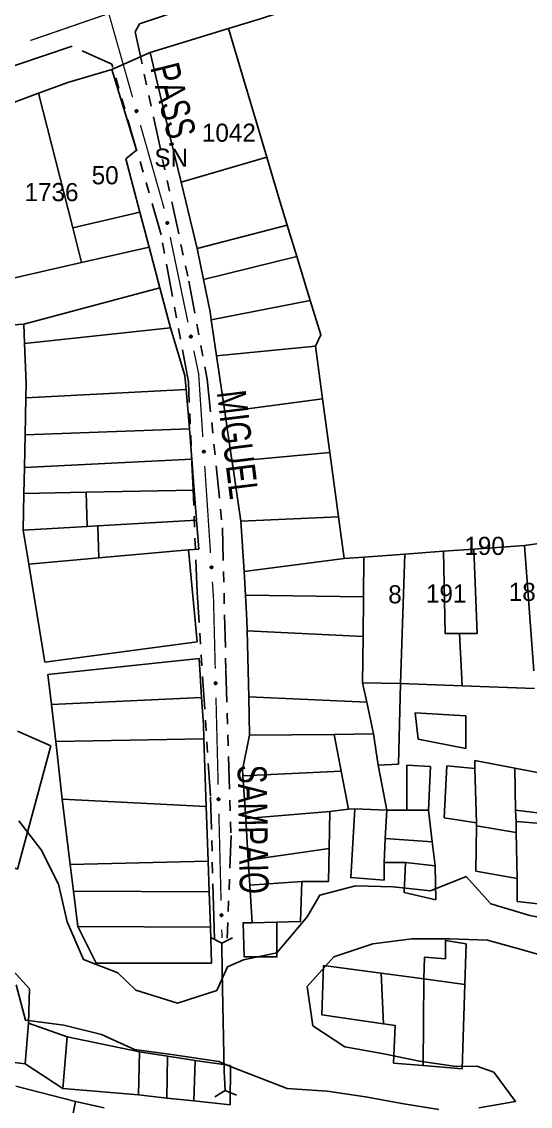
# Model space of a CAD drawing. Extents: x 201053 to 202535, y 4855063 to 4857394.
# Drawn here: x 201921.3 to 201991.5, y 4856941.5 to 4857091.1 of the extents above; entities that cross this region are included whole.
import ezdxf
from ezdxf.enums import TextEntityAlignment as Align

# ---------------------------------------------------------------- set-up
doc = ezdxf.new("R2010")
doc.units = 0
doc.header["$LTSCALE"] = 1.5
doc.header["$MEASUREMENT"] = 0
doc.linetypes.add('TRACO_25', pattern=[8, 3, -1, 1, -1, 1, -1])
for name, color, linetype in [('CD_MALHA_LOTES', 7, 'CONTINUOUS'), ('HD-CURSO-PERENE', 170, 'CONTINUOUS'), ('RU-QUADRA', 210, 'CONTINUOUS'), ('SV-EIXO-RUA-PAV', 20, 'CONTINUOUS'), ('SV-ESTIVAS', 7, 'CONTINUOUS'), ('SV-RUA-NAO-PAV', 7, 'CONTINUOUS'), ('SV-RUA-PAVIM', 7, 'CONTINUOUS'), ('SV-TXT-RUA-PAV', 7, 'CONTINUOUS'), ('Th_NmrPort', 7, 'CONTINUOUS')]:
    doc.layers.add(name, color=color, linetype=linetype)
doc.styles.add('ARIAL', font='ARIAL.SHX')

# ---------------------------------------------------------------- blocks, each defined once
blk = doc.blocks.new('COD045', base_point=(201923.83, 4856791.15))
at = {"layer": 'SV-ESTIVAS'}
blk.add_lwpolyline([(201924.578538, 4856789.652924), (201923.83, 4856791.15), (201924.578538, 4856792.652924)], dxfattribs=at)

msp = doc.modelspace()

# ---------------------------------------------------------------- linework, layer by layer
at = {"layer": 'CD_MALHA_LOTES', "linetype": 'Continuous', "flags": 128}
for points in [[(201949.83, 4857090.16), (201954.52, 4857091.6), (201986.63, 4857102.06), (202035.16, 4857118.17), (202038.94, 4857079.64), (202044.82, 4857027.87), (202045.14, 4857026.16)], [(201939.04, 4857086.85), (201949.83, 4857090.16)], [(201955.12, 4857072.43), (201949.83, 4857090.16)], [(201933.76, 4857084.51), (201939.04, 4857086.85)], [(201943.32, 4857068.97), (201941.8, 4857075.16), (201939.04, 4857086.85)], [(201923.63, 4857081.22), (201927.83, 4857082.77), (201933.76, 4857084.51)], [(201933.76, 4857084.51), (201937.15, 4857073.36)], [(201914.29, 4857077.77), (201914.78, 4857077.94), (201923.63, 4857081.22)], [(201928.37, 4857062.69), (201923.63, 4857081.22)], [(201937.15, 4857073.36), (201935.67, 4857072.17)], [(201935.67, 4857072.17), (201937.61, 4857064.84)], [(201943.32, 4857068.97), (201955.12, 4857072.43)], [(201957.94, 4857063.05), (201956.8, 4857066.79), (201955.12, 4857072.43)], [(201945.55, 4857059.84), (201943.32, 4857068.97)], [(201928.37, 4857062.69), (201937.61, 4857064.84)], [(201937.61, 4857064.84), (201938.89, 4857060.01)], [(201929.59, 4857057.88), (201928.37, 4857062.69)], [(201945.55, 4857059.84), (201957.94, 4857063.05)], [(201959.27, 4857058.7), (201957.94, 4857063.05)], [(201938.89, 4857060.01), (201929.59, 4857057.88)], [(201938.89, 4857060.01), (201940.39, 4857054.41)], [(201946.4, 4857055.56), (201945.55, 4857059.84)], [(201946.4, 4857055.56), (201959.27, 4857058.7)], [(201961.12, 4857052.64), (201959.27, 4857058.7)], [(201918.33, 4857055.3), (201929.59, 4857057.88)], [(201921.63, 4857049.4), (201940.39, 4857054.41)], [(201940.39, 4857054.41), (201941.87, 4857048.9)], [(201947.46, 4857049.96), (201947.3, 4857051.07), (201946.4, 4857055.56)], [(201947.46, 4857049.96), (201961.12, 4857052.64)], [(201961.85, 4857046.35), (201962.56, 4857047.92), (201961.12, 4857052.64)], [(201948.2, 4857045.03), (201947.46, 4857049.96)], [(201921.63, 4857049.4), (201919.46, 4857049.26)], [(201921.73, 4857046.72), (201921.63, 4857049.4)], [(201921.73, 4857046.72), (201941.87, 4857048.9)], [(201941.87, 4857048.9), (201943.85, 4857042.3), (201944.02, 4857040.36)], [(201921.89, 4857039.21), (201921.93, 4857041.26), (201921.73, 4857046.72)], [(201948.2, 4857045.03), (201961.85, 4857046.35)], [(201962.83, 4857039.09), (201961.85, 4857046.35)], [(201949.34, 4857037.27), (201948.2, 4857045.03)], [(201921.79, 4857034.14), (201921.89, 4857039.21)], [(201921.89, 4857039.21), (201944.02, 4857040.36)], [(201944.02, 4857040.36), (201944.35, 4857036.65), (201944.48, 4857034.94)], [(201949.34, 4857037.27), (201962.83, 4857039.09)], [(201963.83, 4857031.69), (201962.83, 4857039.09)], [(201950.34, 4857030.42), (201950.22, 4857031.21), (201949.34, 4857037.27)], [(201944.48, 4857034.94), (201921.79, 4857034.14)], [(201944.48, 4857034.94), (201944.79, 4857030.76)], [(201921.7, 4857029.6), (201921.79, 4857034.14)], [(201944.79, 4857030.76), (201921.7, 4857029.6)], [(201944.79, 4857030.76), (201945.12, 4857026.49)], [(201950.34, 4857030.42), (201963.83, 4857031.69)], [(201951.57, 4857022.2), (201950.34, 4857030.42)], [(201963.83, 4857031.69), (201965.03, 4857022.79)], [(201921.63, 4857026.04), (201921.7, 4857029.6)], [(201921.53, 4857020.98), (201921.63, 4857026.04)], [(201930.22, 4857026.2), (201921.63, 4857026.04)], [(201930.22, 4857026.2), (201945.12, 4857026.49)], [(201930.38, 4857021.47), (201930.22, 4857026.2)], [(201945.12, 4857026.49), (201945.43, 4857022.33)], [(201951.57, 4857022.2), (201965.03, 4857022.79)], [(201965.03, 4857022.79), (201965.81, 4857017.07)], [(201921.53, 4857020.98), (201930.38, 4857021.47)], [(201931.84, 4857021.56), (201930.38, 4857021.47)], [(201931.84, 4857021.56), (201945.43, 4857022.33)], [(201931.95, 4857017.14), (201931.84, 4857021.56)], [(201945.43, 4857022.33), (201945.74, 4857018.35)], [(201951.99, 4857015.28), (201951.57, 4857022.2)], [(201922.3, 4857016.27), (201921.53, 4857020.98)], [(201990.67, 4857018.87), (201996.3, 4857019.63), (201998.42, 4857019.92)], [(201945.74, 4857018.35), (201944.35, 4857018.25)], [(201979.5, 4857018.06), (201983.67, 4857018.36)], [(201981.7, 4857006.72), (201984.13, 4857006.72), (201983.67, 4857018.36)], [(201983.67, 4857018.36), (201990.67, 4857018.87)], [(201991.97, 4857001.57), (201990.67, 4857018.87)], [(201922.3, 4857016.27), (201931.95, 4857017.14)], [(201944.35, 4857018.25), (201931.95, 4857017.14)], [(201944.35, 4857018.25), (201945.54, 4857005.55)], [(201951.99, 4857015.28), (201965.81, 4857017.07)], [(201965.81, 4857017.07), (201968.52, 4857017.26)], [(201968.46, 4857011.78), (201968.52, 4857017.26)], [(201968.52, 4857017.26), (201974.15, 4857017.67)], [(201973.55, 4856999.82), (201974.15, 4857017.67)], [(201974.15, 4857017.67), (201979.5, 4857018.06)], [(201981.7, 4857006.72), (201979.73, 4857006.72), (201979.5, 4857018.06)], [(201924.51, 4857002.77), (201922.3, 4857016.27)], [(201952.18, 4857012), (201951.99, 4857015.28)], [(201952.42, 4857007.08), (201952.39, 4857008.55), (201952.18, 4857012)], [(201952.18, 4857012), (201968.46, 4857011.78)], [(201968.4, 4857006.32), (201968.46, 4857011.78)], [(201952.63, 4856997.97), (201952.42, 4857007.08)], [(201952.42, 4857007.08), (201968.4, 4857006.32)], [(201968.34, 4856999.93), (201968.4, 4857006.32)], [(201982.08, 4856999.5), (201981.7, 4857006.72)], [(201945.54, 4857005.55), (201924.51, 4857002.77)], [(201924.95, 4857001.08), (201945.79, 4857003.27)], [(201945.79, 4857003.27), (201946.14, 4856997.91)], [(201925.43, 4856996.93), (201924.95, 4857001.08)], [(201968.91, 4856997.25), (201968.34, 4856999.93)], [(201968.34, 4856999.93), (201973.55, 4856999.82)], [(201973.55, 4856999.82), (201973.27, 4856988.68)], [(201982.08, 4856999.5), (201973.55, 4856999.82)], [(201992.06, 4856999.14), (201982.08, 4856999.5)], [(201925.43, 4856996.93), (201946.14, 4856997.91)], [(201946.14, 4856997.91), (201946.38, 4856994.19), (201946.45, 4856992.2)], [(201952.75, 4856992.7), (201952.63, 4856997.97)], [(201952.63, 4856997.97), (201968.91, 4856997.25)], [(201926.02, 4856991.83), (201925.43, 4856996.93)], [(201969.84, 4856992.86), (201968.91, 4856997.25)], [(201975.57, 4856995.77), (201982.57, 4856995.35)], [(201975.99, 4856992.13), (201975.57, 4856995.77)], [(201982.57, 4856995.35), (201982.57, 4856990.87)], [(201917.04, 4856975.71), (201920.76, 4856974.23), (201925.34, 4856991.22), (201920.76, 4856993.26)], [(201964.4, 4856992.81), (201969.84, 4856992.86)], [(201970.49, 4856988.56), (201969.84, 4856992.86)], [(201926.02, 4856991.83), (201946.45, 4856992.2)], [(201926.93, 4856983.88), (201926.02, 4856991.83)], [(201946.45, 4856992.2), (201946.77, 4856982.88)], [(201951.82, 4856987.07), (201951.76, 4856987.93), (201952.75, 4856992.7)], [(201964.4, 4856992.81), (201952.75, 4856992.7)], [(201965.38, 4856987.74), (201964.4, 4856992.81)], [(201982.57, 4856990.87), (201975.99, 4856992.13)], [(201973.27, 4856988.68), (201970.49, 4856988.56)], [(201970.49, 4856988.56), (201971.66, 4856982.34)], [(201974.45, 4856988.56), (201977.7, 4856988.38)], [(201974.45, 4856982.34), (201974.45, 4856988.56)], [(201977.7, 4856988.38), (201977.43, 4856982.34)], [(201979.59, 4856981.31), (201979.95, 4856988.47)], [(201979.95, 4856988.47), (201983.82, 4856988.11)], [(201983.82, 4856988.11), (201983.82, 4856989.19)], [(201983.82, 4856989.19), (201989.34, 4856988.14)], [(201951.82, 4856987.07), (201965.38, 4856987.74)], [(201952.24, 4856981.21), (201952.12, 4856983.2), (201951.82, 4856987.07)], [(201966.385, 4856982.495), (201965.38, 4856987.74)], [(201984.05, 4856980.59), (201983.82, 4856988.11)], [(201989.41, 4856982.34), (201989.34, 4856988.14)], [(201989.34, 4856988.14), (202002.29, 4856985.67)], [(201928.02, 4856974.84), (201927.23, 4856981.24), (201926.93, 4856983.88)], [(201926.93, 4856983.88), (201946.77, 4856982.88)], [(201946.77, 4856982.88), (201947.03, 4856975.34)], [(201966.385, 4856982.495), (201963.82, 4856982.16)], [(201967.25, 4856982.52), (201966.385, 4856982.495)], [(201971.3, 4856975.14), (201971.3, 4856972.7), (201966.71, 4856973.06), (201967.25, 4856982.52)], [(201967.25, 4856982.52), (201971.66, 4856982.34)], [(201952.24, 4856981.21), (201963.82, 4856982.16)], [(201952.58, 4856975.44), (201952.24, 4856981.21)], [(201963.82, 4856982.16), (201963.73, 4856977.05)], [(201971.47, 4856978.46), (201971.66, 4856982.34)], [(201971.66, 4856982.34), (201974.45, 4856982.34)], [(201977.43, 4856982.34), (201974.45, 4856982.34)], [(201977.43, 4856982.34), (201977.94, 4856977.99)], [(201984.05, 4856980.59), (201979.59, 4856981.31)], [(202002.47, 4856980.81), (201989.41, 4856982.34)], [(201989.41, 4856982.34), (201989.5, 4856980.81)], [(201983.96, 4856973.92), (201984.04, 4856980.18)], [(201984.04, 4856980.18), (201984.05, 4856980.59)], [(201984.04, 4856980.18), (201989.52, 4856979.29)], [(201989.5, 4856980.81), (201994.72, 4856980.36), (201995.26, 4856974.96)], [(201989.52, 4856979.29), (201989.5, 4856980.81)], [(201971.3, 4856975.14), (201971.47, 4856978.46)], [(201977.94, 4856977.99), (201971.47, 4856978.46)], [(201977.94, 4856977.99), (201978.33, 4856974.69)], [(201989.63, 4856972.93), (201989.52, 4856979.29)], [(201952.58, 4856975.44), (201963.73, 4856977.05)], [(201963.73, 4856977.05), (201963.64, 4856972.52), (201959.95, 4856972.52)], [(201928.02, 4856974.84), (201947.03, 4856975.34)], [(201947.03, 4856975.34), (201947.18, 4856971.07)], [(201952.79, 4856972.02), (201952.58, 4856975.44)], [(201974.27, 4856975.14), (201971.3, 4856975.14)], [(201974.27, 4856975.14), (201974.09, 4856970.99), (201978.42, 4856970), (201978.33, 4856974.69)], [(201978.33, 4856974.69), (201974.27, 4856975.14)], [(201928.46, 4856971.17), (201928.02, 4856974.84)], [(201989.63, 4856972.93), (201983.96, 4856973.92)], [(201952.79, 4856972.02), (201959.95, 4856972.52)], [(201953.11, 4856966.8), (201952.79, 4856972.02)], [(201959.95, 4856972.52), (201959.77, 4856966.98), (201956.53, 4856966.89)], [(201989.63, 4856969.78), (201989.63, 4856972.93)], [(201929.06, 4856966.31), (201928.46, 4856971.17)], [(201928.46, 4856971.17), (201947.18, 4856971.07)], [(201947.18, 4856971.07), (201947.35, 4856966.22)], [(201995.51, 4856969.1), (201989.63, 4856969.78)], [(201929.06, 4856966.31), (201947.35, 4856966.22)], [(201931.6, 4856961.25), (201929.06, 4856966.31)], [(201947.35, 4856966.22), (201947.52, 4856961.26)], [(201953.11, 4856966.8), (201951.85, 4856966.8), (201952.03, 4856962.12), (201956.53, 4856962.12), (201956.53, 4856966.89)], [(201956.53, 4856966.89), (201953.11, 4856966.8)], [(201976.77, 4856959.09), (201976.88, 4856962.08), (201979.76, 4856961.85), (201979.76, 4856964.38), (201982.63, 4856963.92)], [(201982.63, 4856963.92), (201982.45, 4856958.3)], [(201917.76, 4856962.77), (201922.4, 4856957.71)], [(201937.35, 4856961.25), (201931.6, 4856961.25)], [(201947.52, 4856961.26), (201937.35, 4856961.25)], [(201970.89, 4856959.87), (201962.96, 4856960.93), (201962.73, 4856954.14), (201971.23, 4856952.89)], [(201970.89, 4856959.87), (201976.77, 4856959.09)], [(201971.23, 4856952.89), (201970.89, 4856959.87)], [(201976.71, 4856947.12), (201976.77, 4856959.09)], [(201982.45, 4856958.3), (201976.77, 4856959.09)], [(201922.4, 4856957.71), (201922.25, 4856952.96)], [(201982.45, 4856958.3), (201982.06, 4856946.66), (201976.71, 4856947.12)], [(201921.8, 4856947.37), (201922.25, 4856952.96)], [(201922.25, 4856952.96), (201927.61, 4856951.07)], [(201976.71, 4856947.12), (201972.62, 4856947.47), (201972.85, 4856952.65), (201971.23, 4856952.89)], [(201927, 4856943.97), (201927.61, 4856951.07)], [(201927.61, 4856951.07), (201937.56, 4856949.03)], [(201937.42, 4856943.07), (201937.56, 4856949.03)], [(201937.56, 4856949.03), (201941.45, 4856948.43)], [(201941.34, 4856942.65), (201941.45, 4856948.43)], [(201941.45, 4856948.43), (201945.23, 4856947.84)], [(201921.8, 4856947.37), (201917.27, 4856947.9)], [(201927, 4856943.97), (201921.8, 4856947.37)], [(201945.06, 4856942.25), (201945.23, 4856947.84)], [(201945.23, 4856947.84), (201950.14, 4856947.14)], [(201950.14, 4856947.14), (201950.06, 4856941.71)], [(201920.53, 4856944.3), (201928.75, 4856942.18)], [(201937.42, 4856943.07), (201927, 4856943.97)], [(201927.8, 4856937.36), (201928.75, 4856942.18)], [(201928.75, 4856942.18), (201932.69, 4856941.31)], [(201941.34, 4856942.65), (201937.42, 4856943.07)], [(201945.06, 4856942.25), (201941.34, 4856942.65)], [(201950.06, 4856941.71), (201945.06, 4856942.25)]]:
    msp.add_lwpolyline(points, dxfattribs=at)
at = {"layer": 'HD-CURSO-PERENE', "linetype": 'Continuous'}
for points in [[(201996.57, 4856966.83, 2.08), (201991.4, 4856967.84, 2.08), (201986, 4856969.45, 2.08), (201982.6, 4856973.19, 2.08), (201977.69, 4856971.23, 2.08), (201972.56, 4856971.8, 2.08), (201967.36, 4856971.93, 2.08), (201962.45, 4856970.65, 2.08), (201960.7, 4856967.66, 2.08), (201956.52, 4856962.68, 2.08), (201951.9, 4856961.69, 2.08), (201949.72, 4856960.74, 2.08), (201948.23, 4856957.48, 2.08), (201942.8, 4856955.72, 2.08), (201937.09, 4856957.53, 2.08), (201934.58, 4856959.91, 2.08), (201929.85, 4856961.77, 2.08), (201927.62, 4856966.95, 2.08), (201926.42, 4856972.13, 2.08), (201924.04, 4856976.88, 2.08), (201920.93, 4856980.87, 2.08)], [(201984.38, 4856941.29, 2.08), (201989.4, 4856942.17, 2.08), (201986.43, 4856946.23, 2.08), (201984.08, 4856947.03, 2.08), (201981.25, 4856946.98, 2.08), (201976.2, 4856947.74, 2.08), (201971.27, 4856948.73, 2.08), (201965.91, 4856949.72, 2.08), (201961.47, 4856952.61, 2.08), (201960.71, 4856958.02, 2.08), (201964.37, 4856962.11, 2.08), (201969.74, 4856963.91, 2.08), (201975.11, 4856964.59, 2.08), (201980.36, 4856964.59, 2.08), (201985.54, 4856964.44, 2.08), (201990.38, 4856963.07, 2.08), (201995.37, 4856961.66, 2.08)], [(201920.59, 4856958.25, 2.08), (201921.86, 4856953.37, 2.08), (201927.13, 4856952.69, 2.08), (201932.35, 4856951.42, 2.08), (201936.91, 4856949.33, 2.08), (201942.01, 4856948.64, 2.08), (201948.5, 4856947.71, 2.08), (201950, 4856947.03, 2.08), (201957.93, 4856943.97, 2.08), (201963.47, 4856943.58, 2.08), (201968.75, 4856942.83, 2.08), (201973.77, 4856941.89, 2.08), (201978.84, 4856941.09, 2.08)]]:
    msp.add_polyline3d(points, dxfattribs=at)
at = {"layer": 'RU-QUADRA', "linetype": 'Continuous', "flags": 128}
msp.add_lwpolyline([(201914.78, 4857077.94), (201923.63, 4857081.22), (201927.83, 4857082.77), (201933.76, 4857084.51), (201939.04, 4857086.85), (201949.83, 4857090.16), (201954.52, 4857091.6)], dxfattribs=at)
at = {"layer": 'SV-EIXO-RUA-PAV', "const_width": 0.18}
for points in [[(201922.524572, 4857088.501955), (201932.924094, 4857092.086639)], [(201933.34, 4857092.23), (201936.615885, 4857080.685799)], [(201937.707846, 4857076.837732), (201940.983731, 4857065.293531)], [(201941.81448, 4857061.381347), (201944.256098, 4857049.632368)], [(201945.06997, 4857045.716042), (201945.680374, 4857042.778797)], [(201945.680374, 4857042.778797), (201945.73, 4857042.54)], [(201945.73, 4857042.54), (201946.307585, 4857033.80297)], [(201946.57144, 4857029.811682), (201947.363005, 4857017.837817)], [(201947.62686, 4857013.846529), (201947.758787, 4857011.850885)], [(201947.758787, 4857011.850885), (201947.78, 4857011.53)], [(201947.78, 4857011.53), (201948.021885, 4857001.854609)], [(201948.121854, 4856997.855858), (201948.42176, 4856985.859606)], [(201948.521729, 4856981.860856), (201948.821635, 4856969.864604)], [(201948.921604, 4856965.865853), (201948.946596, 4856964.866166)], [(201948.946596, 4856964.866166), (201948.95, 4856964.73)]]:
    msp.add_lwpolyline(points, dxfattribs=at)
at = {"layer": 'SV-EIXO-RUA-PAV'}
for points in [[(201937.228542, 4857078.930039), (201937.271586, 4857078.906818), (201937.303832, 4857078.878058), (201937.323822, 4857078.846331), (201937.334177, 4857078.813687), (201937.341009, 4857078.779099), (201937.340203, 4857078.742706), (201937.330361, 4857078.702513), (201937.30737, 4857078.65917), (201937.275738, 4857078.628074), (201937.245681, 4857078.606811), (201937.212264, 4857078.594054), (201937.178552, 4857078.58798), (201937.140777, 4857078.590067), (201937.100142, 4857078.600438), (201937.057119, 4857078.624612), (201937.0257, 4857078.653024), (201937.007169, 4857078.68422), (201936.994557, 4857078.717896), (201936.988006, 4857078.753292), (201936.989002, 4857078.789011), (201936.999518, 4857078.829905), (201937.02394, 4857078.872053), (201937.05192, 4857078.903713), (201937.082848, 4857078.922677), (201937.116282, 4857078.934347), (201937.15089, 4857078.941621), (201937.187506, 4857078.942334), (201937.228542, 4857078.930039)], [(201941.486087, 4857063.502583), (201941.52736, 4857063.476342), (201941.557466, 4857063.445349), (201941.575136, 4857063.412272), (201941.583128, 4857063.378972), (201941.587468, 4857063.343983), (201941.584061, 4857063.307742), (201941.571369, 4857063.268355), (201941.545336, 4857063.226769), (201941.51156, 4857063.198015), (201941.480059, 4857063.178957), (201941.445815, 4857063.168623), (201941.411755, 4857063.164976), (201941.374226, 4857063.169761), (201941.334438, 4857063.183012), (201941.293254, 4857063.210201), (201941.263948, 4857063.240788), (201941.247697, 4857063.27323), (201941.237526, 4857063.307722), (201941.233523, 4857063.343496), (201941.237073, 4857063.379052), (201941.250487, 4857063.419089), (201941.277862, 4857063.459382), (201941.308035, 4857063.48896), (201941.34024, 4857063.505662), (201941.374423, 4857063.514911), (201941.409464, 4857063.51969), (201941.446037, 4857063.517782), (201941.486087, 4857063.502583)], [(201944.741577, 4857047.837278), (201944.78285, 4857047.811037), (201944.812956, 4857047.780044), (201944.830625, 4857047.746967), (201944.838618, 4857047.713667), (201944.842958, 4857047.678678), (201944.839551, 4857047.642436), (201944.826859, 4857047.60305), (201944.800826, 4857047.561463), (201944.76705, 4857047.53271), (201944.735549, 4857047.513651), (201944.701305, 4857047.503318), (201944.667244, 4857047.499671), (201944.629716, 4857047.504455), (201944.589927, 4857047.517707), (201944.548744, 4857047.544896), (201944.519437, 4857047.575483), (201944.503186, 4857047.607925), (201944.493016, 4857047.642417), (201944.489013, 4857047.678191), (201944.492563, 4857047.713747), (201944.505977, 4857047.753784), (201944.533351, 4857047.794077), (201944.563524, 4857047.823655), (201944.59573, 4857047.840357), (201944.629913, 4857047.849606), (201944.664954, 4857047.854385), (201944.701527, 4857047.852477), (201944.741577, 4857047.837278)], [(201946.539876, 4857031.957955), (201946.577118, 4857031.926252), (201946.602643, 4857031.89139), (201946.615563, 4857031.856186), (201946.618869, 4857031.822099), (201946.618323, 4857031.786847), (201946.609932, 4857031.751426), (201946.591909, 4857031.714176), (201946.56037, 4857031.676594), (201946.522938, 4857031.652793), (201946.489102, 4857031.638279), (201946.453757, 4857031.632786), (201946.41952, 4857031.63389), (201946.383015, 4857031.643823), (201946.345444, 4857031.662456), (201946.308421, 4857031.695084), (201946.283632, 4857031.729434), (201946.272028, 4857031.763814), (201946.266731, 4857031.799382), (201946.267719, 4857031.835365), (201946.276157, 4857031.870087), (201946.294985, 4857031.907882), (201946.327674, 4857031.943997), (201946.361651, 4857031.969113), (201946.395859, 4857031.981195), (201946.430993, 4857031.985623), (201946.466358, 4857031.985505), (201946.502315, 4857031.978552), (201946.539876, 4857031.957955)], [(201947.595295, 4857015.992802), (201947.632537, 4857015.9611), (201947.658063, 4857015.926238), (201947.670983, 4857015.891033), (201947.674289, 4857015.856947), (201947.673743, 4857015.821694), (201947.665351, 4857015.786274), (201947.647329, 4857015.749024), (201947.615789, 4857015.711441), (201947.578358, 4857015.68764), (201947.544522, 4857015.673127), (201947.509177, 4857015.667633), (201947.47494, 4857015.668737), (201947.438435, 4857015.678671), (201947.400864, 4857015.697303), (201947.363841, 4857015.729932), (201947.339051, 4857015.764282), (201947.327448, 4857015.798661), (201947.32215, 4857015.834229), (201947.323139, 4857015.870213), (201947.331577, 4857015.904935), (201947.350405, 4857015.942729), (201947.383094, 4857015.978844), (201947.417071, 4857016.00396), (201947.451278, 4857016.016043), (201947.486413, 4857016.02047), (201947.521778, 4857016.020353), (201947.557735, 4857016.013399), (201947.595295, 4857015.992802)], [(201948.178324, 4857000.00162), (201948.214235, 4856999.968417), (201948.23831, 4856999.932538), (201948.249776, 4856999.896833), (201948.251681, 4856999.86264), (201948.24969, 4856999.827439), (201948.239853, 4856999.792393), (201948.220318, 4856999.755913), (201948.187264, 4856999.719656), (201948.148888, 4856999.697409), (201948.114485, 4856999.684296), (201948.078945, 4856999.680256), (201948.044782, 4856999.682763), (201948.008715, 4856999.694185), (201947.97194, 4856999.714342), (201947.936286, 4856999.748462), (201947.912925, 4856999.783799), (201947.902742, 4856999.818626), (201947.898907, 4856999.854381), (201947.90137, 4856999.890294), (201947.911225, 4856999.924641), (201947.931587, 4856999.961631), (201947.965729, 4856999.996375), (201948.000708, 4857000.020077), (201948.035382, 4857000.030747), (201948.070668, 4857000.03373), (201948.105999, 4857000.032162), (201948.14164, 4857000.02374), (201948.178324, 4857000.00162)], [(201948.578199, 4856984.006618), (201948.614111, 4856983.973415), (201948.638185, 4856983.937535), (201948.649651, 4856983.901831), (201948.651556, 4856983.867638), (201948.649565, 4856983.832437), (201948.639728, 4856983.79739), (201948.620193, 4856983.760911), (201948.587139, 4856983.724653), (201948.548763, 4856983.702407), (201948.51436, 4856983.689293), (201948.47882, 4856983.685254), (201948.444657, 4856983.687761), (201948.40859, 4856983.699183), (201948.371815, 4856983.71934), (201948.336161, 4856983.75346), (201948.3128, 4856983.788797), (201948.302617, 4856983.823623), (201948.298782, 4856983.859379), (201948.301245, 4856983.895291), (201948.3111, 4856983.929638), (201948.331462, 4856983.966629), (201948.365604, 4856984.001373), (201948.400583, 4856984.025075), (201948.435257, 4856984.035744), (201948.470543, 4856984.038727), (201948.505874, 4856984.03716), (201948.541515, 4856984.028738), (201948.578199, 4856984.006618)], [(201948.978075, 4856968.011615), (201949.013986, 4856967.978413), (201949.03806, 4856967.942533), (201949.049526, 4856967.906828), (201949.051431, 4856967.872635), (201949.04944, 4856967.837435), (201949.039603, 4856967.802388), (201949.020068, 4856967.765908), (201948.987014, 4856967.729651), (201948.948638, 4856967.707405), (201948.914235, 4856967.694291), (201948.878695, 4856967.690251), (201948.844532, 4856967.692758), (201948.808465, 4856967.704181), (201948.77169, 4856967.724338), (201948.736036, 4856967.758457), (201948.712675, 4856967.793795), (201948.702492, 4856967.828621), (201948.698657, 4856967.864376), (201948.70112, 4856967.900289), (201948.710975, 4856967.934636), (201948.731337, 4856967.971626), (201948.765479, 4856968.006371), (201948.800458, 4856968.030072), (201948.835132, 4856968.040742), (201948.870418, 4856968.043725), (201948.905749, 4856968.042157), (201948.94139, 4856968.033736), (201948.978075, 4856968.011615)]]:
    msp.add_lwpolyline(points, close=True, dxfattribs=at)
for points in [[(201936.988006, 4857078.753292), (201937.0257, 4857078.653024)], [(201936.989002, 4857078.789011), (201937.057119, 4857078.624612)], [(201936.9903, 4857078.76715), (201937.039187, 4857078.644856)], [(201936.998053, 4857078.80481), (201937.076066, 4857078.619861)], [(201936.999518, 4857078.829905), (201937.100142, 4857078.600438)], [(201937.014249, 4857078.847702), (201937.119136, 4857078.598042)], [(201937.02394, 4857078.872053), (201937.140777, 4857078.590067)], [(201937.037559, 4857078.885522), (201937.157364, 4857078.593287)], [(201937.05192, 4857078.903713), (201937.178552, 4857078.58798)], [(201937.067591, 4857078.909646), (201937.194101, 4857078.593783)], [(201937.082848, 4857078.922677), (201937.212264, 4857078.594054)], [(201937.099859, 4857078.925895), (201937.225979, 4857078.601411)], [(201937.116282, 4857078.934347), (201937.245681, 4857078.606811)], [(201937.135674, 4857078.93464), (201937.261067, 4857078.622715)], [(201937.15089, 4857078.941621), (201937.275738, 4857078.628074)], [(201937.170354, 4857078.937389), (201937.290727, 4857078.648152)], [(201937.187506, 4857078.942334), (201937.30737, 4857078.65917)], [(201937.206524, 4857078.934887), (201937.316094, 4857078.683719)], [(201937.228542, 4857078.930039), (201937.330361, 4857078.702513)], [(201937.251474, 4857078.916438), (201937.332858, 4857078.729609)], [(201937.271586, 4857078.906818), (201937.340203, 4857078.742706)], [(201937.290038, 4857078.890503), (201937.33724, 4857078.76915)], [(201937.303832, 4857078.878058), (201937.341009, 4857078.779099)], [(201941.233523, 4857063.343496), (201941.263948, 4857063.240788)], [(201941.236803, 4857063.357155), (201941.276816, 4857063.231677)], [(201941.237073, 4857063.379052), (201941.293254, 4857063.210201)], [(201941.24723, 4857063.394163), (201941.311813, 4857063.204108)], [(201941.250487, 4857063.419089), (201941.334438, 4857063.183012)], [(201941.266454, 4857063.435787), (201941.353212, 4857063.179263)], [(201941.277862, 4857063.459382), (201941.374226, 4857063.169761)], [(201941.292409, 4857063.471842), (201941.391001, 4857063.171786)], [(201941.308035, 4857063.48896), (201941.411755, 4857063.164976)], [(201941.324091, 4857063.493757), (201941.42768, 4857063.169652)], [(201941.34024, 4857063.505662), (201941.445815, 4857063.168623)], [(201941.357438, 4857063.507655), (201941.460021, 4857063.17498)], [(201941.374423, 4857063.514911), (201941.480059, 4857063.178957)], [(201941.393787, 4857063.513815), (201941.496543, 4857063.193719)], [(201941.409464, 4857063.51969), (201941.51156, 4857063.198015)], [(201941.428575, 4857063.514076), (201941.527947, 4857063.216969)], [(201941.446037, 4857063.517782), (201941.545336, 4857063.226769)], [(201941.464473, 4857063.508993), (201941.555794, 4857063.25063)], [(201941.486087, 4857063.502583), (201941.571369, 4857063.268355)], [(201941.507988, 4857063.487376), (201941.575798, 4857063.295204)], [(201941.52736, 4857063.476342), (201941.584061, 4857063.307742)], [(201941.544598, 4857063.458748), (201941.582998, 4857063.334329)], [(201941.557466, 4857063.445349), (201941.587468, 4857063.343983)], [(201944.489013, 4857047.678191), (201944.519437, 4857047.575483)], [(201944.492293, 4857047.691849), (201944.532306, 4857047.566372)], [(201944.492563, 4857047.713747), (201944.548744, 4857047.544896)], [(201944.50272, 4857047.728858), (201944.567303, 4857047.538803)], [(201944.505977, 4857047.753784), (201944.589927, 4857047.517707)], [(201944.521943, 4857047.770482), (201944.608701, 4857047.513958)], [(201944.533351, 4857047.794077), (201944.629716, 4857047.504455)], [(201944.547899, 4857047.806537), (201944.646491, 4857047.506481)], [(201944.563524, 4857047.823655), (201944.667244, 4857047.499671)], [(201944.57958, 4857047.828451), (201944.68317, 4857047.504347)], [(201944.59573, 4857047.840357), (201944.701305, 4857047.503318)], [(201944.612927, 4857047.84235), (201944.715511, 4857047.509675)], [(201944.629913, 4857047.849606), (201944.735549, 4857047.513651)], [(201944.649277, 4857047.84851), (201944.752033, 4857047.528414)], [(201944.664954, 4857047.854385), (201944.76705, 4857047.53271)], [(201944.684064, 4857047.848771), (201944.783437, 4857047.551664)], [(201944.701527, 4857047.852477), (201944.800826, 4857047.561463)], [(201944.719962, 4857047.843688), (201944.811284, 4857047.585325)], [(201944.741577, 4857047.837278), (201944.826859, 4857047.60305)], [(201944.763478, 4857047.822071), (201944.831288, 4857047.629898)], [(201944.78285, 4857047.811037), (201944.839551, 4857047.642436)], [(201944.800088, 4857047.793443), (201944.838487, 4857047.669024)], [(201944.812956, 4857047.780044), (201944.842958, 4857047.678678)], [(201946.267719, 4857031.835365), (201946.283632, 4857031.729434)], [(201946.272859, 4857031.848438), (201946.295115, 4857031.718629)], [(201946.276157, 4857031.870087), (201946.308421, 4857031.695084)], [(201946.288309, 4857031.883647), (201946.325958, 4857031.68648)], [(201946.294985, 4857031.907882), (201946.345444, 4857031.662456)], [(201946.313109, 4857031.922209), (201946.363518, 4857031.656143)], [(201946.327674, 4857031.943997), (201946.383015, 4857031.643823)], [(201946.343806, 4857031.954323), (201946.399909, 4857031.643507)], [(201946.361651, 4857031.969113), (201946.41952, 4857031.63389)], [(201946.378217, 4857031.97164), (201946.435939, 4857031.636316)], [(201946.395859, 4857031.981195), (201946.453757, 4857031.632786)], [(201946.413167, 4857031.980788), (201946.468706, 4857031.637115)], [(201946.430993, 4857031.985623), (201946.489102, 4857031.638279)], [(201946.450019, 4857031.981857), (201946.507471, 4857031.650617)], [(201946.466358, 4857031.985505), (201946.522938, 4857031.652793)], [(201946.484508, 4857031.977299), (201946.541791, 4857031.669296)], [(201946.502315, 4857031.978552), (201946.56037, 4857031.676594)], [(201946.519356, 4857031.967296), (201946.57403, 4857031.698777)], [(201946.539876, 4857031.957955), (201946.591909, 4857031.714176)], [(201946.55946, 4857031.939862), (201946.600012, 4857031.740152)], [(201946.577118, 4857031.926252), (201946.609932, 4857031.751426)], [(201946.591754, 4857031.906442), (201946.612559, 4857031.777904)], [(201946.602643, 4857031.89139), (201946.618323, 4857031.786847)], [(201947.323139, 4857015.870213), (201947.339051, 4857015.764282)], [(201947.328278, 4857015.883285), (201947.350535, 4857015.753477)], [(201947.331577, 4857015.904935), (201947.363841, 4857015.729932)], [(201947.343728, 4857015.918494), (201947.381377, 4857015.721328)], [(201947.350405, 4857015.942729), (201947.400864, 4857015.697303)], [(201947.368529, 4857015.957056), (201947.418938, 4857015.690991)], [(201947.383094, 4857015.978844), (201947.438435, 4857015.678671)], [(201947.399226, 4857015.989171), (201947.455328, 4857015.678354)], [(201947.417071, 4857016.00396), (201947.47494, 4857015.668737)], [(201947.433636, 4857016.006488), (201947.491359, 4857015.671164)], [(201947.451278, 4857016.016043), (201947.509177, 4857015.667633)], [(201947.468586, 4857016.015636), (201947.524126, 4857015.671962)], [(201947.486413, 4857016.02047), (201947.544522, 4857015.673127)], [(201947.505438, 4857016.016705), (201947.562891, 4857015.685465)], [(201947.521778, 4857016.020353), (201947.578358, 4857015.68764)], [(201947.539927, 4857016.012147), (201947.597211, 4857015.704144)], [(201947.557735, 4857016.013399), (201947.615789, 4857015.711441)], [(201947.574776, 4857016.002143), (201947.62945, 4857015.733625)], [(201947.595295, 4857015.992802), (201947.647329, 4857015.749024)], [(201947.61488, 4857015.974709), (201947.655432, 4857015.775)], [(201947.632537, 4857015.9611), (201947.665351, 4857015.786274)], [(201947.647174, 4857015.941289), (201947.667979, 4857015.812752)], [(201947.658063, 4857015.926238), (201947.673743, 4857015.821694)], [(201947.90137, 4856999.890294), (201947.912925, 4856999.783799)], [(201947.907041, 4856999.903145), (201947.923956, 4856999.772532)], [(201947.911225, 4856999.924641), (201947.936286, 4856999.748462)], [(201947.923922, 4856999.93769), (201947.953455, 4856999.739146)], [(201947.931587, 4856999.961631), (201947.97194, 4856999.714342)], [(201947.950283, 4856999.975203), (201947.98974, 4856999.707294)], [(201947.965729, 4856999.996375), (201948.008715, 4856999.694185)], [(201947.982271, 4857000.006031), (201948.025581, 4856999.693176)], [(201948.000708, 4857000.020077), (201948.044782, 4856999.682763)], [(201948.017363, 4857000.021923), (201948.061287, 4856999.684514)], [(201948.035382, 4857000.030747), (201948.078945, 4856999.680256)], [(201948.052659, 4857000.02963), (201948.094059, 4856999.683968)], [(201948.070668, 4857000.03373), (201948.114485, 4856999.684296)], [(201948.089523, 4857000.029187), (201948.133345, 4856999.69587)], [(201948.105999, 4857000.032162), (201948.148888, 4856999.697409)], [(201948.123796, 4857000.023219), (201948.168402, 4856999.713126)], [(201948.14164, 4857000.02374), (201948.187264, 4856999.719656)], [(201948.158206, 4857000.011795), (201948.201823, 4856999.74126)], [(201948.178324, 4857000.00162), (201948.220318, 4856999.755913)], [(201948.19715, 4856999.98274), (201948.22948, 4856999.781535)], [(201948.214235, 4856999.968417), (201948.239853, 4856999.792393)], [(201948.228047, 4856999.948023), (201948.243564, 4856999.818741)], [(201948.23831, 4856999.932538), (201948.24969, 4856999.827439)], [(201948.301245, 4856983.895291), (201948.3128, 4856983.788797)], [(201948.306916, 4856983.908142), (201948.323831, 4856983.77753)], [(201948.3111, 4856983.929638), (201948.336161, 4856983.75346)], [(201948.323797, 4856983.942688), (201948.35333, 4856983.744144)], [(201948.331462, 4856983.966629), (201948.371815, 4856983.71934)], [(201948.350158, 4856983.980201), (201948.389615, 4856983.712292)], [(201948.365604, 4856984.001373), (201948.40859, 4856983.699183)], [(201948.382146, 4856984.011029), (201948.425456, 4856983.698174)], [(201948.400583, 4856984.025075), (201948.444657, 4856983.687761)], [(201948.417238, 4856984.026921), (201948.461162, 4856983.689512)], [(201948.435257, 4856984.035744), (201948.47882, 4856983.685254)], [(201948.452534, 4856984.034628), (201948.493934, 4856983.688966)], [(201948.470543, 4856984.038727), (201948.51436, 4856983.689293)], [(201948.489398, 4856984.034185), (201948.53322, 4856983.700868)], [(201948.505874, 4856984.03716), (201948.548763, 4856983.702407)], [(201948.523671, 4856984.028217), (201948.568277, 4856983.718124)], [(201948.541515, 4856984.028738), (201948.587139, 4856983.724653)], [(201948.558081, 4856984.016792), (201948.601698, 4856983.746258)], [(201948.578199, 4856984.006618), (201948.620193, 4856983.760911)], [(201948.597026, 4856983.987737), (201948.629355, 4856983.786533)], [(201948.614111, 4856983.973415), (201948.639728, 4856983.79739)], [(201948.627922, 4856983.953021), (201948.643439, 4856983.823739)], [(201948.638185, 4856983.937535), (201948.649565, 4856983.832437)], [(201948.70112, 4856967.900289), (201948.712675, 4856967.793795)], [(201948.706791, 4856967.91314), (201948.723706, 4856967.782528)], [(201948.710975, 4856967.934636), (201948.736036, 4856967.758457)], [(201948.723672, 4856967.947686), (201948.753205, 4856967.749141)], [(201948.731337, 4856967.971626), (201948.77169, 4856967.724338)], [(201948.750033, 4856967.985198), (201948.78949, 4856967.71729)], [(201948.765479, 4856968.006371), (201948.808465, 4856967.704181)], [(201948.782021, 4856968.016027), (201948.825331, 4856967.703171)], [(201948.800458, 4856968.030072), (201948.844532, 4856967.692758)], [(201948.817113, 4856968.031919), (201948.861037, 4856967.694509)], [(201948.835132, 4856968.040742), (201948.878695, 4856967.690251)], [(201948.852409, 4856968.039626), (201948.893809, 4856967.693964)], [(201948.870418, 4856968.043725), (201948.914235, 4856967.694291)], [(201948.889273, 4856968.039182), (201948.933095, 4856967.705865)], [(201948.905749, 4856968.042157), (201948.948638, 4856967.707405)], [(201948.923546, 4856968.033214), (201948.968152, 4856967.723121)], [(201948.94139, 4856968.033736), (201948.987014, 4856967.729651)], [(201948.957956, 4856968.02179), (201949.001573, 4856967.751256)], [(201948.978075, 4856968.011615), (201949.020068, 4856967.765908)], [(201948.996901, 4856967.992735), (201949.02923, 4856967.791531)], [(201949.013986, 4856967.978413), (201949.039603, 4856967.802388)], [(201949.027797, 4856967.958019), (201949.043314, 4856967.828736)], [(201949.03806, 4856967.942533), (201949.04944, 4856967.837435)]]:
    msp.add_lwpolyline(points, dxfattribs=at)
at = {"layer": 'SV-ESTIVAS', "linetype": 'Continuous'}
msp.add_polyline3d([(201949.4, 4856943.67, 3.17), (201949.24, 4856946.35, 3.17), (201948.97, 4856960.07, 3.17), (201948.91, 4856964.02, 2.97)], dxfattribs=at)
at = {"layer": 'SV-RUA-NAO-PAV', "linetype": 'TRACO_25'}
for points in [[(201937.57, 4857090.82, 3.36), (201936.98, 4857089.71, 3.36), (201944.39, 4857055.3, 3.57), (201946.93, 4857041.79, 3.57), (201949.01, 4857021.29, 3.49), (201949.49, 4857001.73, 2.87), (201950.2, 4856978.85, 2.82), (201949.67, 4856964.7, 2.82)], [(201947.93, 4856964.52, 2.98), (201947.84, 4856967.69, 2.99), (201947.35, 4856984.31, 2.99), (201945.52, 4857012.39, 3.11), (201944.96, 4857026.59, 3.04), (201944.32, 4857041.42, 3.09), (201940.55, 4857061.72, 3.38), (201933.78, 4857085.25, 3.36), (201928.3, 4857087.71, 3.37)]]:
    msp.add_polyline3d(points, dxfattribs=at)
at = {"layer": 'SV-RUA-PAVIM', "linetype": 'Continuous'}
for points in [[(201937.57, 4857090.82, 3.51), (201954.28, 4857096.43, 3.83), (202011.7, 4857115.66, 5.46), (202034.84, 4857123.82, 6.4), (202037.16, 4857122.55, 6.42), (202039.11, 4857118.43, 6.43), (202039.92, 4857106.8, 5.82), (202041.78, 4857091.66, 6.49), (202041.97, 4857089.95, 6.49), (202043.81, 4857067.03, 5.64), (202046.17, 4857044.92, 4.73), (202048.19, 4857028.78, 3.8), (202049.6, 4857017.28, 3.8), (202051.76, 4856998.72, 3.49), (202055.69, 4856960.38, 3.31), (202056.79, 4856928.65, 3.18)], [(201901.94, 4857078.86, 3.51), (201928.3, 4857087.71, 3.51)]]:
    msp.add_polyline3d(points, dxfattribs=at)

# ---------------------------------------------------------------- block references
at = {"layer": 'SV-ESTIVAS'}
for p, rotation in [((201948.91, 4856964.02, 2.97), 89), ((201949.4, 4856943.67, 2.97), 275)]:
    msp.add_blockref('COD045', p, dxfattribs=dict(at, rotation=rotation))

# ---------------------------------------------------------------- texts
at = {"layer": 'SV-TXT-RUA-PAV', "style": 'ARIAL', "width": 0.7}
for s, rotation, p in [('PASS.', 284, (201939.04, 4857084.79)), ('MIGUEL', 277, (201948.23, 4857039.99)), ('SAMPAIO', 271, (201951.1, 4856988.58))]:
    msp.add_text(s, height=4, rotation=rotation, dxfattribs=at).set_placement(p)
at = {"layer": 'Th_NmrPort', "color": 1}
for s, p in [('1042', (201946.182218, 4857075.788908)), ('SN', (201939.634395, 4857072.344573)), ('50', (201930.984395, 4857069.924573)), ('1736', (201921.732218, 4857067.598908)), ('190', (201982.373223, 4857018.804398)), ('8', (201971.8795, 4857012.127796)), ('191', (201977.073223, 4857012.234398)), ('189', (201988.493223, 4857012.464398))]:
    msp.add_text(s, height=2.5, dxfattribs=at).set_placement(p, align=Align.MIDDLE_LEFT)

doc.saveas('drawing.dxf')
